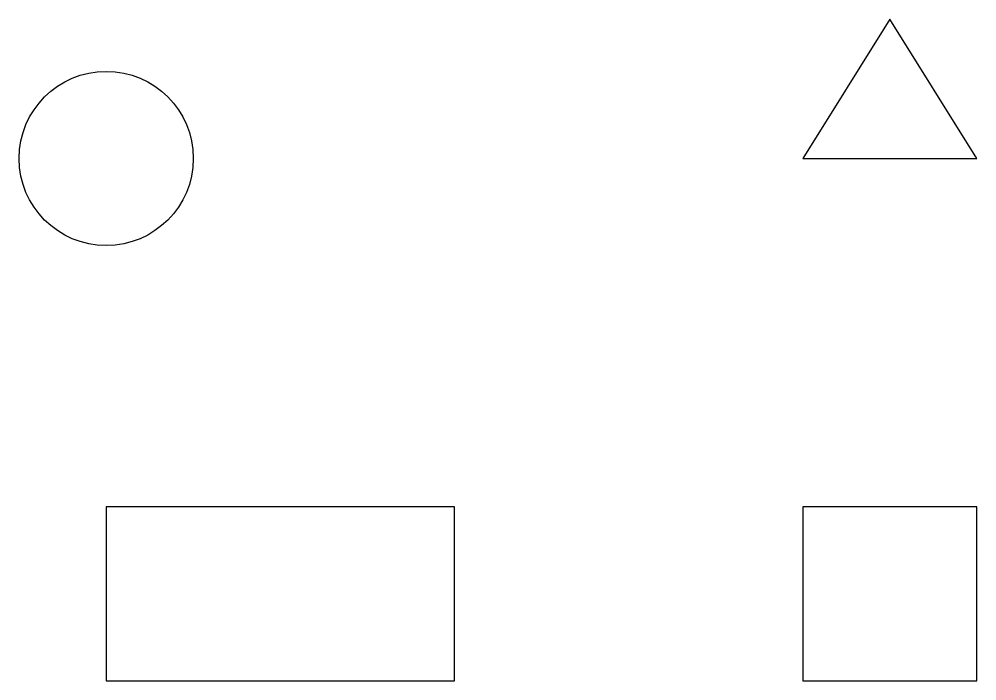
# Model space of a CAD drawing. Header units: metres. Extents: x -25 to 250, y 0 to 190.
import ezdxf

# ---------------------------------------------------------------- set-up
doc = ezdxf.new("R2010")
doc.units = ezdxf.units.M

# ---------------------------------------------------------------- blocks, each defined once
blk = doc.blocks.new('RECT')
blk.add_lwpolyline([(0, 0), (100, 0), (100, 50), (0, 50), (0, 0)])
blk = doc.blocks.new('SQUARE')
blk.add_lwpolyline([(0, 0), (50, 0), (50, 50), (0, 50), (0, 0)])
blk = doc.blocks.new('CIRCLE')
blk.add_circle((0, 0), 25)
blk = doc.blocks.new('TRIANGLE')
blk.add_lwpolyline([(0, 0), (50, 0), (25, 40), (0, 0)])

msp = doc.modelspace()

# ---------------------------------------------------------------- block references
for name, p in [('TRIANGLE', (200, 150)), ('CIRCLE', (0, 150)), ('RECT', (0, 0)), ('SQUARE', (200, 0))]:
    msp.add_blockref(name, p)

doc.saveas('drawing.dxf')
